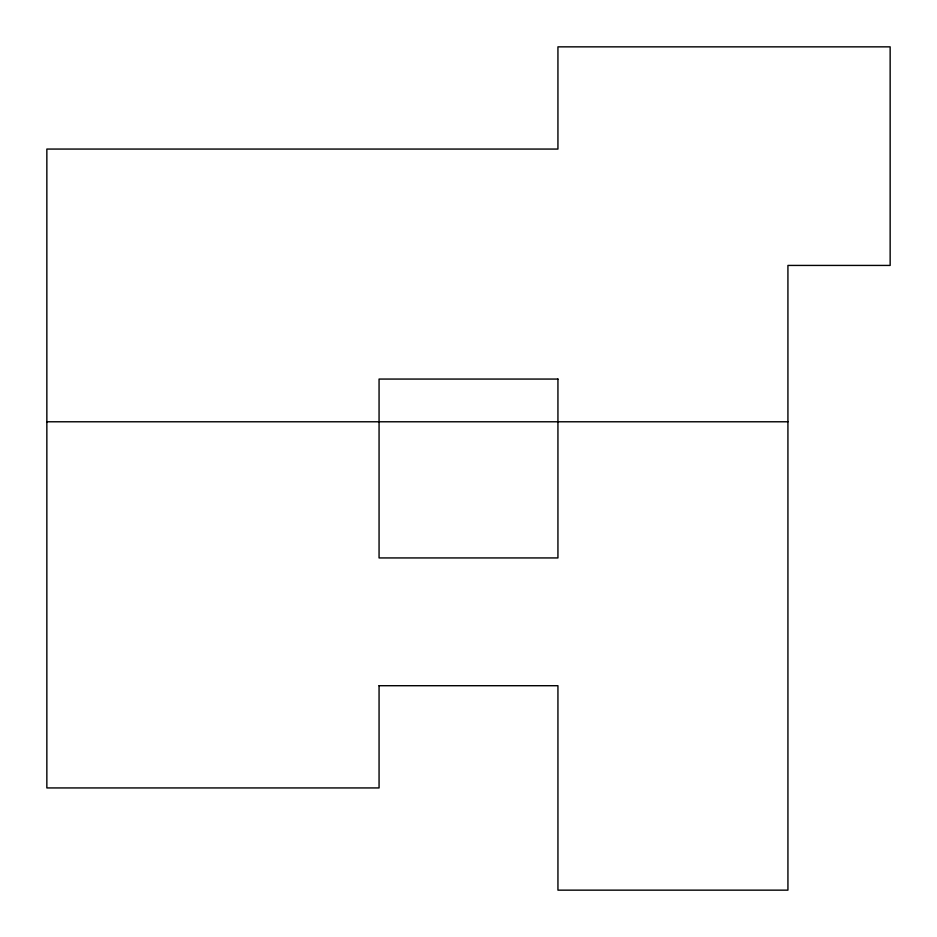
<?xml version="1.0" encoding="UTF-8"?>
<svg xmlns="http://www.w3.org/2000/svg" width="937" height="937" viewBox="0 0 937 937"><rect width="100%" height="100%" fill="white"/><g stroke="black" fill="none" stroke-linecap="round" stroke-linejoin="round"><path stroke-width="1.41" d="M46.85 421.779L787.935 421.779M379.063 685.708L379.063 787.935L46.85 787.935L46.85 149.065L557.937 149.065L557.937 46.85L890.15 46.85L890.15 265.429L787.923 265.429L787.935 890.15L557.948 890.15L557.937 685.708L379.063 685.708M557.937 379.063L379.063 379.063L379.063 557.937L557.937 557.937L557.937 379.063"/></g></svg>
